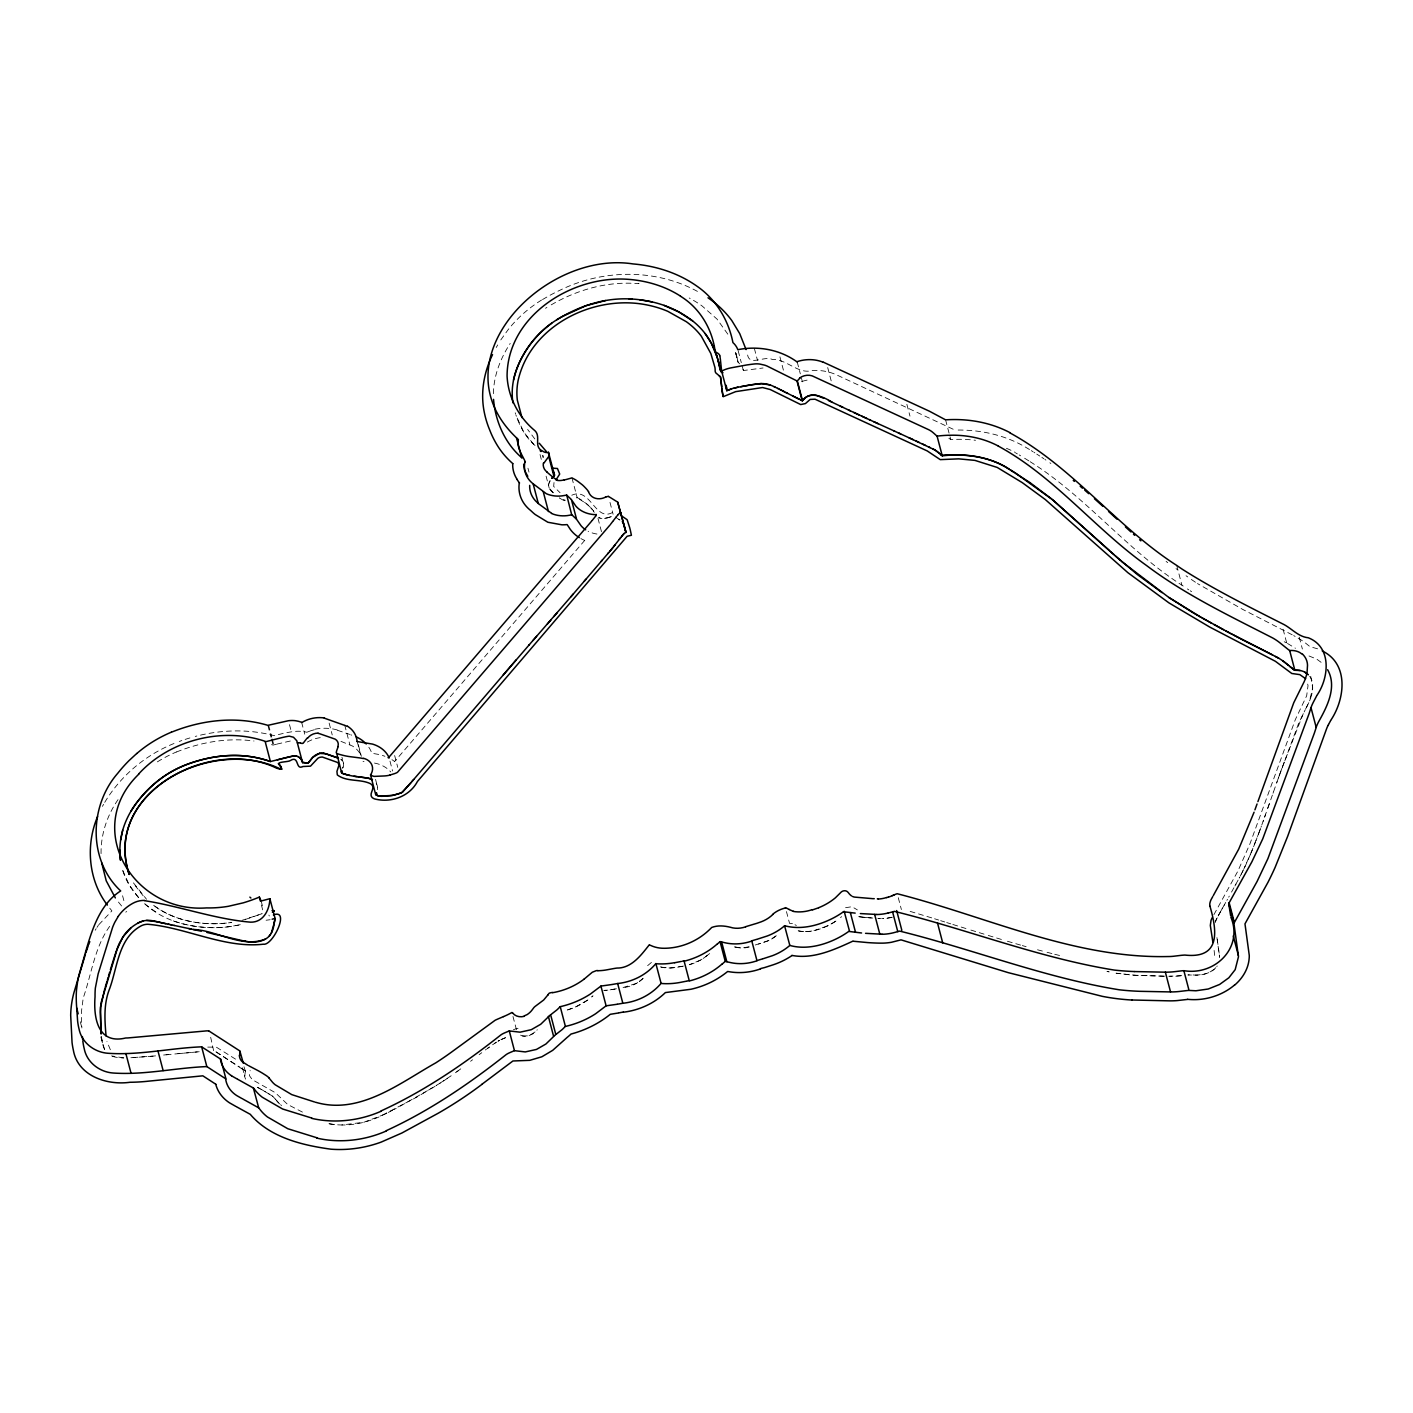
<?xml version="1.0" encoding="UTF-8"?>
<svg xmlns="http://www.w3.org/2000/svg" width="1413" height="1413" viewBox="0 0 1413 1413"><rect width="100%" height="100%" fill="white"/><g stroke="black" fill="none" stroke-linecap="round" stroke-linejoin="round"><path stroke-width="0.75" stroke-dasharray="5 3.75" d="M101.065 853.629C100.747 834.112 107.317 814.806 118.551 798.91M342.723 767.983L343.306 766.5A7.118 5.74 -14.7 0 0 343.642 764.963L343.606 763.709A10.262 8.284 -14.7 0 0 343.5 763.144L341.946 757.227M493.437 393.679C493.649 375.681 500.485 358.372 510.199 343.447M1215.18 922.336L1217.812 916.542L1216.84 918.309A38.01 30.715 -14.7 0 0 1216.275 919.368L1216.222 919.51A18.581 15.013 -14.7 0 0 1215.798 920.428A19.058 15.402 -14.7 0 0 1215.604 920.976A18.21 14.713 -14.7 0 0 1215.41 921.506A14.642 11.834 -14.7 0 0 1215.268 922.018M553.331 492.837L549.198 488.015A11.004 8.902 -14.7 0 1 548.915 483.405L550.293 480.367M243.99 1066.727L245.403 1071.195L244.679 1076.158A12.399 10.015 -14.7 0 0 245.367 1078.578A12.982 10.492 -14.7 0 0 245.632 1079.126M245.403 1071.195L244.679 1076.158L241.57 1064.325M548.915 483.405L550.099 480.703M1273.025 793.241L1273.484 791.881M1267.814 808.059L1277.122 781.583M1269.245 804.015L1263.098 821.377M1276.804 782.466L1278.73 777.097M1264.6 817.173L1265.677 814.135M1278.412 777.998L1280.072 773.37M1263.522 820.194L1259.672 830.773M1279.207 775.755L1283.128 765.157M1260.961 827.259L1261.403 826.075M1280.443 772.346L1281.962 768.23M1260.113 829.608L1255.998 840.576M1259.248 831.957L1250.964 853.205M342.67 768.177L343.094 767.047M1282.35 767.206L1285.106 760.035M1283.516 764.133L1284.311 762.084M1255.398 842.148L1252.907 848.471M1285.512 759.011L1303.581 712.859M1284.841 760.724L1298.83 722.802L1305.188 709.856M554.02 482.54L553.666 486.425L560.06 492.731M1252.254 850.061L1243.882 868.907M1250.293 854.777L1246.125 864.173A317.554 256.583 -14.7 0 1 1243.104 870.461L1242.151 872.369M1308.809 702.65L1305.824 708.655M1243.493 869.684L1239.219 878.038L1239.713 877.102M1307.855 704.663L1304.058 711.958M1241.674 873.322L1240.208 876.148M1238.141 880.052L1230.476 894.005M1234.909 886.039L1235.986 884.043M1213.908 914.67L1237.982 870.92L1250.028 843.632L1295.332 719.606L1306.672 695.797L1308.032 685.605L1306.866 680.783M1218.165 915.924L1221.539 909.831M1218.589 915.129L1219.384 913.716M102.443 806.364L103.555 804.368M1219.772 913.01L1220.355 911.95M1220.655 911.42L1222.528 908.082M1222.139 908.789L1224.523 904.55M1228.692 897.167L1229.292 896.125M1224.117 905.256L1225.707 902.448M1226.908 900.346L1227.508 899.286M496.228 347.492L497.694 344.949M95.236 930.249L96.172 928.677M104.721 802.372C121.094 775.031 146.952 753.712 176.713 742.443M97.02 927.334L98.345 925.374M500.785 339.932L507.762 330.183A121.96 98.539 -14.7 0 1 542.468 299.485M98.804 924.72L111.91 910.873L109.596 908.011M109.666 926.363C94.918 946.887 91.704 972.851 83.791 996.324A117.562 94.989 -14.7 0 0 82.943 1000.086L81.689 1009.624A140.399 113.429 -14.7 0 0 81.495 1012.962L81.442 1015.47A197.184 159.333 -14.7 0 0 81.671 1024.814L81.866 1027.975M647.631 965.662L652.735 961.317M584.77 540.331L394.651 761.501M643.251 978.255L639.065 981.682M593.001 995.847L591.694 996.977A39.741 32.11 -14.7 0 0 592.135 996.624A45.057 36.402 -14.7 0 0 592.789 996.041M840.541 917.585L841.6 916.648M776.32 935.706L769.29 940.281L758.516 944.078M470.582 1061.287L472.543 1059.768M479.131 1054.699L481.78 1052.703M460.762 1068.846L458.289 1070.683A299.432 241.941 -14.7 0 1 456.187 1072.237M485.383 1049.983L486.337 1049.276M487.291 1048.587L489.216 1047.192M486.973 1048.817L489.534 1046.962M455.463 1072.732L458.289 1070.683M492.607 1044.772L494.073 1043.748M268.894 915.076L269.318 915.977M451.189 1075.752L436.564 1085.431M494.568 1043.412L496.511 1042.105M587.419 1000.227L575.586 1006.957L566.878 1010.154M494.727 1043.289L496.051 1042.405M545.542 308.264L546.902 307.416M435.063 1086.35L397.424 1107.704M125.757 912.127L126.728 911.544M542.521 299.556L549.039 295.794A171.256 138.368 -14.7 0 1 559.583 290.407C602.892 268.947 656.674 268.346 699.117 292.332M551.211 304.855C577.369 289.665 607.873 280.94 638.234 283.677M498.241 1041.063L499.566 1040.357M700.424 960.116L689.297 964.743M396.241 1108.322L393.891 1109.558M513.378 1029.794L517.14 1028.311L520.867 1029.565M392.708 1110.176L387.992 1112.614M386.809 1113.214L385.184 1114.045M636.203 983.466L622.179 987.811A33.506 27.077 -14.7 0 0 629.686 986.256A28.755 23.226 -14.7 0 0 636.203 983.466A28.861 23.314 -14.7 0 0 638.711 981.929M384.742 1114.274L363.9 1122.24L341.84 1124.978A71.021 57.385 -14.7 0 1 334.492 1124.554L326.58 1123.353M798.168 930.796C811.892 933.728 825.951 927.74 837.167 920.216A54.365 43.927 -14.7 0 1 826.941 926.151M500.909 1039.703L507.196 1036.983M826.941 926.151L814.277 930.531A38.416 31.051 -14.7 0 1 808.784 931.432A30.521 24.657 -14.7 0 1 803.414 931.591M505.448 1037.707L503.169 1038.679A73.812 59.646 -14.7 0 0 501.474 1039.438M176.519 751.981C200.911 742.125 227.793 737.48 254.022 741.013M845.575 907.694L852.004 906.704L857.338 909.884M309.041 731.404L306.833 732.234A31.951 25.805 -14.7 0 0 296.182 731.298L291.237 731.863A115.795 93.558 -14.7 0 0 279.509 734.318L274.263 735.696C248.476 728.79 220.94 729.656 195.224 736.42M179.257 741.472L181.835 740.536M309.535 731.21L311.266 730.627A35.537 28.702 -14.7 0 1 314.128 729.832L315.17 729.603M600.172 518.129A8.796 7.1 -14.7 0 1 598.706 517.476L600.172 518.129A7.789 6.288 -14.7 0 0 601.179 518.394L607.749 517.759A39.67 32.057 -14.7 0 0 608.667 517.476L610.416 516.911M609.886 517.07L611.423 516.593M609.374 517.246L607.749 517.759A18.422 14.889 -14.7 0 1 604.976 518.412A10.686 8.637 -14.7 0 1 603.068 518.571A8.337 6.729 -14.7 0 1 601.179 518.394M185.138 739.405L191.832 737.339M245.456 919.421L262.147 913.663L242.065 920.322M571.788 495.239C590.705 486.514 595.156 522.474 612.712 512.371A7.595 6.147 -14.7 0 1 614.355 512.336L614.902 512.389M755.266 944.997L767.436 941.129A30.15 24.357 -14.7 0 0 772.84 938.32A27.218 21.99 -14.7 0 0 777.874 934.24M892.38 917.196L882.948 918.591M276.913 744.103L291.431 740.765M276.294 744.262L273.062 745.093L268.417 743.803M270.148 919.722L266.103 920.234M580.761 499.601A27.712 22.396 -14.7 0 0 577.158 497.641L576.221 497.888A9.732 7.86 -14.7 0 1 577.158 497.659L586.483 503.752M240.228 924.667C217.673 929.86 193.563 928.306 171.856 920.358A97.886 79.093 -14.7 0 1 158.45 913.893L146.493 905.327A110.09 88.948 -14.7 0 1 145.097 904.108M683.521 966.103L670.168 968.011L661.708 967.216A28.613 23.12 -14.7 0 1 660.948 967.022M238.567 925.073L228.535 926.787A90.838 73.405 -14.7 0 1 217.443 927.652A103.22 83.402 -14.7 0 1 211.685 927.652L210.855 927.635A125.156 101.135 -14.7 0 1 202.483 927.158A112.528 90.927 -14.7 0 1 186.569 924.756A101.259 81.813 -14.7 0 1 171.856 920.358M682.603 966.298L675.255 967.605A42.938 34.689 -14.7 0 1 671.44 967.958L667.643 967.993A29.108 23.509 -14.7 0 1 661.708 967.216L659.694 966.669M616.439 988.764L612.624 989.471A55.672 44.986 -14.7 0 1 608.314 990.124L604.817 990.336M615.026 989.029L608.314 990.107A30.344 24.516 -14.7 0 1 603.74 990.354M743.008 369.429L743.715 370.489L763.055 367.981M1181.727 975.659L1168.745 976.242M155.536 1055.882L131.109 1057.736M153.046 1056.182L130.879 1057.736M1180.773 975.782L1178.831 975.994A44.492 35.943 -14.7 0 1 1172.825 976.312L1169.77 976.259M790.15 923.501L792.446 923.625M168.571 1054.557L162.99 1055.087L200.275 1051.625M177.897 1053.692L199.215 1051.731M207.746 1047.104L216.313 1047.139L236.748 1059.891M1163.623 976.189L1136.299 975.394L1116.429 973.257M1164.648 976.189L1132.325 975.129L1115.546 973.098M123.567 1057.913L111.556 1055.9M883.266 918.609L882.471 918.574M881.341 918.538L878.921 918.415M877.844 918.362L879.186 918.432M872.775 918.061L868.006 917.673M867.494 917.638L865.374 917.443M864.844 917.39L863.785 917.284M863.272 917.231L858.91 916.666M735.025 947.028L742.267 947.999L750.798 946.427A20.082 16.232 -14.7 0 1 744.174 947.946A21.884 17.68 -14.7 0 1 738.487 947.699M364.006 761.483L363.035 761.36M859.899 916.86L868.536 917.726A260.963 210.855 -14.7 0 0 871.362 917.955M213.628 1050.689L210.608 1036.983M738.487 947.717L734.46 946.887M374.48 763.055L377.713 763.832A32.252 26.052 -14.7 0 1 390.765 771.94M1107.368 971.49L1109.293 971.897M1054.716 954.27L1060.474 955.718M522.421 1035.923L528.815 1035.853L535.739 1031.508A17.451 14.095 -14.7 0 1 534.697 1032.461A18.263 14.748 -14.7 0 1 532.842 1033.892L528.197 1036.012A9.414 7.613 -14.7 0 1 522.351 1035.906A9.873 7.966 -14.7 0 1 521.114 1035.411L520.302 1034.97A10.951 8.849 -14.7 0 0 521.114 1035.411M1047.068 952.291L1052.791 953.775M1037.513 949.783L1045.143 951.797M1022.341 945.597L1026.121 946.657M1309.021 655.968L1316.757 659.129L1322.586 663.421M337.53 730.309L349.718 734.389M910.149 911.385L932.562 918.132M1020.592 945.103L1004.873 940.493M562.639 499.796L565.235 500.237A7.277 5.882 -14.7 0 1 562.621 499.796A7.065 5.705 -14.7 0 1 561.915 499.46L560.149 498.365A46.823 37.833 -14.7 0 1 559.636 498.03M1001.393 939.451L987.493 935.212M946.745 922.583L950.79 923.855M984.031 934.134L970.166 929.842M952.821 924.473L968.435 929.295M934.576 918.768L938.638 920.04M940.652 920.675L944.714 921.947M112.51 1056.306L113.252 1056.571A22.025 17.804 -14.7 0 0 115.583 1057.189L121.642 1057.878A72.222 58.357 -14.7 0 0 123.814 1057.913M340.975 741.366L352.543 746.064A27.783 22.449 -14.7 0 1 361.057 755.867M1317.57 648.814L1309.957 646.642L1304.958 642.632A78.686 63.567 -14.7 0 0 1300.702 639.7L1297.099 637.528M350.724 734.778L351.713 735.149M302.435 1112.102L287.687 1104.489L275.323 1092.691L252.273 1079.673L249.394 1075.611L250.154 1070.489M801.595 381.369L802.407 381.793L800.853 375.858M257.767 1087.48L260.08 1088.681M1284.223 641.732L1286.307 642.827M257.343 1087.251L271.243 1095.216A23.05 18.634 -14.7 0 1 272.656 1096.205L275.5 1099.296M794.989 924.738L796.349 925.444M1287.49 643.463L1295.456 648.267M1292.189 634.79L1242.575 609.339L1197.482 583.569M261.105 1089.246L272.638 1096.205A18.846 15.225 -14.7 0 1 274.157 1097.707L279.368 1103.659M1015.753 452.99L1017.378 453.909M1293.672 635.603L1295.138 636.415M1019.162 454.933L1020.61 455.798M1029.512 449.528L1025.873 447.356A127.665 103.149 -14.7 0 0 955.365 430.082M216.207 1051.979L239.309 1066.85M215.959 1051.873L245.314 1071.036M1024.602 458.218L1029.017 460.991M616.686 518.006L619.759 519.913M1031.296 450.641L1033.08 451.754M618.806 519.295L619.954 520.037M340.816 759.205L342.441 760.724A8.937 7.224 -14.7 0 1 342.935 761.519A9.75 7.877 -14.7 0 1 343.165 762.049A11.746 9.485 -14.7 0 1 343.359 762.596A10.368 8.372 -14.7 0 1 343.624 763.797A9.449 7.648 -14.7 0 1 343.659 764.963M1033.98 452.319L1034.864 452.884M1030.112 461.698C1085.767 496.475 1126.585 549.851 1181.904 585.159A253.157 204.549 -14.7 0 0 1186.019 588.002M1190.205 590.775L1191.618 591.676M1036.771 454.103L1039.827 456.081M1041.858 457.406L1043.889 458.748M1187.397 588.938L1188.792 589.857M1044.896 459.419L1045.903 460.09M1195.433 582.244L1189.393 578.111M241.217 1068.122L245.014 1070.683M948.865 438.224L950.578 439.443M559.566 497.959L561.032 498.948A14.271 11.516 -14.7 0 0 561.915 499.478M1049.894 462.793L1050.883 463.482M1186.037 575.745L1187.715 576.928M1176.022 568.627L1177.683 569.81M154.953 906.334C176.837 922.159 205.468 926.186 231.767 922.442C204.09 926.31 173.658 921.665 151.527 903.614M1166.096 561.42L1167.739 562.621M586.66 503.876L590.528 507.514M553.066 492.625L552.271 491.954A16.938 13.688 -14.7 0 1 550.434 490.099A12.558 10.138 -14.7 0 1 549.198 488.015M144.638 903.684L146.493 905.327A102.125 82.519 -14.7 0 0 158.45 913.893M533.743 444.353L523.94 432.36L516.487 416.588M133.44 882.878L146.546 899.286M534.821 438.948L527.65 429.481M138.386 897.343L129.201 884.909L122.56 869.949A97.179 78.527 -14.7 0 1 122.225 868.748M143.225 895.877L135.136 885.58M121.589 905.98L117.385 900.735M276.489 1100.55L277.69 1101.963A29.055 23.473 -14.7 0 0 278.785 1103.111A35.537 28.702 -14.7 0 0 279.668 1103.924M593.601 511.276L593.001 510.34A20.082 16.232 -14.7 0 1 593.672 511.4L594.255 512.389M110.373 1049.753L106.946 1041.558M727.819 334.175L717.009 319.091L701.943 305.844A131.391 106.152 -14.7 0 0 689.226 298.002M104.527 1049.311L100.8 1036.912M104.597 1049.453L103.626 1047.174A54.047 43.679 -14.7 0 1 102.372 1042.829L101.33 1036.259M735.731 352.985L737.003 357.542M743.326 370.4L741.825 364.625M1310.769 676.421L1312.73 688.078L1309.339 701.431A66.641 53.853 -14.7 0 0 1310.505 698.481M1299.271 637.175L1302.38 649.009M1283.092 629.227L1286.713 643.039M1176.729 565.43L1181.904 585.159M945.58 419.838L950.755 439.584A113.852 92.004 -14.7 0 1 975.518 440.291M906.863 404.295L909.972 416.129M827.7 367.557L831.321 381.369M797.232 362.046L800.341 373.88M779.923 356.835L783.544 370.648M754.365 348.463L757.474 360.297M898.279 897.697L901.388 909.53M738.187 350.813L741.295 362.646M735.873 353.215L736.915 357.153M735.519 352.455L738.098 362.311A25.381 20.506 -14.7 0 1 739.617 363.83M786.458 911.579L789.567 923.431M609.992 502.41L613.101 514.261M597.999 518.359L601.62 532.189M571.965 477.912L577.158 497.659M546.089 476.163L549.198 488.015M540.031 454.544L541.585 460.461M527.95 468.18L528.992 472.119M512.972 1016.459L516.61 1030.289M394.651 755.531L397.76 767.383M389.988 761.148L392.584 771.021M375.575 779.393L377.571 787.606A15.402 12.434 -14.7 0 1 377.518 789.655M358.337 744.81L361.357 756.326M357.189 741.542L360.81 755.354M344.701 725.028L349.876 744.757M329.123 723.067L332.232 734.919M301.64 722.343L304.749 734.195M289.488 724.657L291.573 732.552M268.629 725.169L271.72 737.003M272.25 738.981L273.804 744.898M267.887 725.346L270.996 737.197M271.508 739.158L273.062 745.093M261.158 900.982L263.224 908.877M261.405 905.027L262.959 910.943M122.578 895.754L124.662 903.649M80.276 1021.723L81.83 1027.657M737.109 357.913L738.098 362.311M747.618 355.034C749.632 366.409 764.645 355.458 772.205 359.432C786.776 358.937 797.744 374.251 811.857 370.665A42.902 34.671 -14.7 0 1 826.128 371.46A51.539 41.648 -14.7 0 1 837.891 375.487L953.439 429.358A38.469 31.086 -14.7 0 1 955.329 430.47M542.769 455.251L543.122 457.264M102.354 1042.829L101.418 1037.001M1216.929 937.578L1219.613 957.36M1217.247 939.521L1219.419 955.135M1214.12 950.437L1214.986 958.809M1219.49 955.877L1219.596 957.113M802.266 381.386A32.799 26.511 -14.7 0 1 810.532 379.585M1006.427 448.292A113.852 92.004 -14.7 0 1 1015.258 452.443M157.355 761.872A112.069 90.556 -14.7 0 1 176.484 751.946M307.345 742.072A28.083 22.696 -14.7 0 1 321.334 737.515M596.957 534.043A28.649 23.138 -14.7 0 1 588.126 531.253M638.27 283.536A131.391 106.152 -14.7 0 1 639.065 283.607M542.875 455.622A16.108 13.017 -14.7 0 1 543.14 457.512M534.997 445.466A75.066 60.653 -14.7 0 1 530.034 440.538A83.756 67.683 -14.7 0 1 525.318 434.462A96.826 78.245 -14.7 0 1 521.45 428.015A130.897 105.763 -14.7 0 1 518.341 421.321A145.345 117.438 -14.7 0 1 515.957 415.086M515.674 414.168A108.165 87.394 -14.7 0 1 515.215 412.79M590.828 507.85A50.744 40.995 -14.7 0 1 592.612 509.828L589.61 506.561A47.124 38.08 -14.7 0 0 587.667 504.706L583.551 501.527A66.199 53.482 -14.7 0 0 580.778 499.584M376.211 783.314A13.9 11.216 -14.7 0 1 376.635 784.091A14.43 11.657 -14.7 0 1 377.13 785.328A15.066 12.169 -14.7 0 1 377.571 787.606M341.134 759.417A7.242 5.864 -14.7 0 1 341.822 760A7.648 6.182 -14.7 0 1 342.441 760.724M138.545 897.52A120.352 97.25 -14.7 0 1 137.079 895.842A117.703 95.095 -14.7 0 1 130.95 887.717A105.11 84.921 -14.7 0 1 126.075 879.098A99.122 80.082 -14.7 0 1 122.56 869.949M497.924 1041.24A33.417 27.006 -14.7 0 1 499.407 1040.445M447.585 1078.243A299.432 241.941 -14.7 0 1 440.997 1082.588L416.853 1097.124L378.401 1117.241A89.249 72.116 -14.7 0 1 371.266 1120.014A76.443 61.766 -14.7 0 1 363.9 1122.258A69.679 56.308 -14.7 0 1 349.276 1124.748A68.089 55.019 -14.7 0 1 341.84 1124.978M334.492 1124.554A74.871 60.494 -14.7 0 1 330.748 1124.077A77.22 62.402 -14.7 0 1 327.039 1123.441M281.629 1105.531A74.483 60.176 -14.7 0 1 280.569 1104.701M701.978 959.18A43.414 35.078 -14.7 0 1 695.178 962.695A41.454 33.488 -14.7 0 1 688.537 964.955M642.774 978.714A32.481 26.246 -14.7 0 1 639.63 981.293M587.879 999.892A65.581 52.988 -14.7 0 1 583.622 1002.735A57.368 46.364 -14.7 0 1 571.347 1008.688A58.463 47.23 -14.7 0 1 564.617 1010.772M537.258 1029.741A31.369 25.346 -14.7 0 1 536.887 1030.218M891.78 917.355A53.5 43.22 -14.7 0 1 890.013 917.796A26.335 21.283 -14.7 0 1 886.075 918.521A17.186 13.883 -14.7 0 1 883.92 918.609M859.493 916.807A6.288 5.087 -14.7 0 1 858.98 916.684M803.432 931.573A22.59 18.263 -14.7 0 1 798.663 930.937M1309.674 676.368A21.937 17.715 -14.7 0 1 1311.812 680.377A27.606 22.308 -14.7 0 1 1312.677 684.863L1311.97 693.465A54.86 44.315 -14.7 0 1 1310.84 697.474M1217.229 965.997A16.267 13.141 -14.7 0 1 1216.787 966.563M1108.64 971.773A227.493 183.814 -14.7 0 1 1106.944 971.402M315.117 729.179A41.684 33.682 -14.7 0 1 337.654 730.062M368.828 747.247A37.992 30.697 -14.7 0 1 371.796 753.235L378.242 754.365A44.015 35.555 -14.7 0 1 384.919 756.291M391.966 759.699A44.015 35.555 -14.7 0 1 394.633 761.519M584.699 540.42A41.825 33.788 -14.7 0 1 580.884 538.565M1215.834 967.675C1208.592 975.553 1197.659 975.217 1187.891 974.952A49.437 39.953 -14.7 0 1 1189.534 974.846L1193.685 974.97A21.425 17.309 -14.7 0 0 1199.743 975.023A23.703 19.146 -14.7 0 0 1205.713 973.734A23.138 18.687 -14.7 0 0 1211.206 971.279A19.641 15.861 -14.7 0 0 1215.834 967.675M709.644 953.581L702.897 958.615A56.043 45.287 -14.7 0 0 709.626 953.581"/><path stroke-width="1.5" d="M523.658 464.223L524.594 470.37L527.791 476.322M274.299 922.866L274.458 921.824M193.334 929.489C216.984 930.249 241.888 948.618 265.485 939.044A13.794 11.145 -14.7 0 0 269.106 936.218L270.448 934.505A18.669 15.084 -14.7 0 0 271.349 933.039L274.334 922.601M274.405 922.071L275.058 918.45L269.883 898.703L261.158 900.982L259.338 897.114A133.723 108.059 -14.7 0 1 243.283 902.836L228.376 906.298A95.837 77.432 -14.7 0 1 206.492 907.905C133.529 913.346 82.29 828.707 138.757 774.2M274.493 921.576L275.058 918.45L272.144 919.209M274.263 923.131L273.698 926.204A40.412 32.658 -14.7 0 1 272.338 930.937M119.858 850.025A103.52 83.632 -14.7 0 0 120.458 860.252L119.858 850.025A111.185 89.831 -14.7 0 1 120.653 839.976L122.719 830.19A98.151 79.305 -14.7 0 1 126.146 820.635A99.564 80.435 -14.7 0 1 130.914 811.309C140.894 794.954 155.059 781.089 171.697 771.551A90.273 72.946 -14.7 0 1 182.648 766.146C210.184 754.736 241.976 751.345 270.413 761.554L280.904 758.94M269.883 898.703C269.565 909.672 263.613 922.371 250.702 922.177C215.076 919.209 179.539 906.122 144.621 900.682M512.919 402.864A96.102 77.644 -14.7 0 1 513.537 380.062C518.624 357.259 532.913 336.859 551.688 323.188A86.352 69.767 -14.7 0 1 556.828 319.727L561.95 316.706M525.371 461.998C522.757 455.816 516.275 447.232 518.412 439.637A25.893 20.912 -14.7 0 0 518.076 439.302C434.074 362.258 543.299 249.889 633.059 263.931A131.391 106.152 -14.7 0 1 696.786 286.08C715.843 299.079 728.543 320.062 732.923 342.582A25.381 20.506 -14.7 0 1 737.833 349.7C757.28 345.743 779.764 349.205 797.232 362.046M341.752 770.862L341.575 771.604A16.479 13.318 -14.7 0 1 341.787 770.774M79.835 971.985L78.598 976.595A117.562 94.989 -14.7 0 0 77.768 980.339L76.514 989.877A140.399 113.429 -14.7 0 0 76.32 993.215L76.249 995.723A197.184 159.333 -14.7 0 0 76.496 1005.067L77.627 1021.175A93.77 75.754 -14.7 0 0 79.057 1029.053C81.707 1042.617 94.353 1052.296 107.918 1053.268C139.286 1055.476 170.39 1048.04 201.653 1046.839L220.781 1059.202L225.956 1078.949L206.828 1066.585C175.583 1067.786 144.462 1075.205 113.093 1073.015C99.564 1072.043 86.847 1062.382 84.25 1048.782A93.77 75.754 -14.7 0 1 82.819 1040.904M108.147 977.39L107.406 980.004M108.536 976.083L109.649 972.268M107.017 981.311L105.216 987.351M80.188 970.802C88.807 942.277 95.077 907.164 120.688 890.932C87.959 860.429 89.019 806.064 117.774 773.247A145.822 117.827 -14.7 0 1 128.972 760.671L136.743 753.482M110.373 969.742L115.283 954.075M104.774 988.782L100.588 1007.151L100.853 1029.582M85.416 954.252L73.847 992.968A131.815 106.505 -14.7 0 0 70.685 1015.223L72.045 1042.458A112.81 91.156 -14.7 0 0 73.352 1050.124C77.697 1075.858 106.858 1085.537 129.978 1082.27A151.438 122.366 -14.7 0 0 148.895 1081.122L202.836 1075.823L215.836 1084.266M85.893 952.768L86.97 949.465M87.182 948.865L88.224 945.845M115.495 953.439L116.361 950.949M240.228 1051.449L239.451 1055.811M116.573 950.331L122.772 937.102L130.861 927.935A37.374 30.203 -14.7 0 1 135.242 924.72A39.864 32.199 -14.7 0 1 137.697 923.272L137.891 923.166A25.452 20.577 -14.7 0 1 139.339 922.406L142.978 921.064A16.408 13.265 -14.7 0 1 146.528 920.446L157.002 921.718M1257.906 801.63L1293.743 702.773L1304.164 681.702A59.364 47.971 -14.7 0 0 1307.06 672.641L1307.52 665.117A23.774 19.217 -14.7 0 0 1302.609 654.201M543.881 463.146L548.739 456.487L553.914 476.234L551.988 478.177L553.914 476.234M1257.058 803.979L1254.921 809.861M88.666 944.626L89.796 941.623M1254.073 812.21L1238.706 849.16L1213.272 895.648M338.131 746.753L336.895 750.091A33.523 27.077 -14.7 0 0 336.647 750.904A15.808 12.77 -14.7 0 0 336.382 751.928A4.981 4.027 -14.7 0 0 336.276 752.917M97.585 816.573C85.504 845.151 88.295 880.158 107.37 905.079M492.536 354.61C483.882 372.396 480.261 392.955 484.323 412.472A136.937 110.638 -14.7 0 0 486.673 421.657A162.248 131.091 -14.7 0 0 488.721 427.556L490.929 433.032A139.64 112.828 -14.7 0 0 498.436 447.162A110.249 89.09 -14.7 0 0 512.866 463.658M1330.534 720.736L1328.927 723.809M1330.693 720.418C1344.982 699.364 1349.309 663.916 1322.232 650.934M1328.114 725.346L1328.591 724.427M398.236 793.841L392.213 795.431A39.105 31.598 -14.7 0 1 389.652 795.749C385.661 795.678 376.105 798.204 376.512 793.152M1317.004 695.249C1329.05 677.745 1332.017 647.048 1308.297 637.775C1297.717 636.68 1291.358 627.831 1282.05 623.575C1248.262 606.442 1214.244 589.557 1182.222 569.192A253.157 204.549 -14.7 0 1 1176.729 565.43C1116.659 526.837 1072.979 467.279 1009.924 432.89M1316.633 695.938L1313.348 702.208A52.776 42.637 -14.7 0 0 1310.964 707.683A331.507 267.852 -14.7 0 1 1309.092 713.636L1262.745 838.863L1251.847 861.877L1228.727 903.561L1230.635 915.695M554.532 475.28L553.967 473.867A15.932 12.876 -14.7 0 1 553.702 472.754L553.967 473.867A9.926 8.019 -14.7 0 0 554.55 475.227L548.385 452.125L548.527 453.008M1230.864 917.161C1243.546 947.522 1215.127 975.906 1183.864 970.678L1189.04 990.425L1195.946 990.778L1208.221 989.012L1219.613 984.455L1228.851 977.778L1235.174 969.671L1238.477 956.778L1233.92 923.307L1257.022 881.606L1267.92 858.609L1314.267 733.382A331.507 267.852 -14.7 0 0 1316.192 727.43L1311.017 707.701M1212.69 896.707L1211.665 898.562A35.29 28.507 -14.7 0 0 1211.029 899.763A18.086 14.607 -14.7 0 0 1210.588 900.752L1209.987 902.713A10.809 8.743 -14.7 0 0 1209.811 905.221L1209.97 906.192M547.749 995.123L543.687 999.998L535.492 1006.144A10.456 8.443 -14.7 0 0 534.008 1007.451A19.34 15.631 -14.7 0 0 533.231 1008.458L532.436 1009.518A19.358 15.649 -14.7 0 1 527.208 1014.552L524.258 1015.894M549.056 456.028L549.374 455.498A11.975 9.679 -14.7 0 1 548.544 452.99M118.233 916.401L114.789 922.318A79.305 64.08 -14.7 0 0 112.581 927.387L98.133 973.946L95.342 988.129A119.893 96.879 -14.7 0 0 95.077 992.509L95.06 993.233A145.292 117.385 -14.7 0 0 95.042 996.819C93.382 1017.855 97.85 1044.719 125.704 1037.99A75.366 60.883 -14.7 0 1 127.753 1037.954L204.779 1031.048A16.461 13.3 -14.7 0 1 208.753 1030.907M550.346 1014.94L540.72 1024.266L531.288 1029.688L520.09 1032.179L509.281 1030.925L505.042 1032.709A30.327 24.498 -14.7 0 0 502.781 1033.768A16.285 13.159 -14.7 0 0 500.767 1035.005C463.623 1064.342 424.289 1091.119 381.121 1110.901M555.521 1034.687L545.913 1044.013L536.463 1049.435L525.265 1051.926L514.456 1050.671L510.217 1052.455A30.327 24.498 -14.7 0 0 507.956 1053.515A16.285 13.159 -14.7 0 0 505.96 1054.752C468.798 1084.089 429.464 1110.848 386.314 1130.647M595.774 515.975L596.215 514.438M595.58 516.222L592.294 520.337M612.942 521.185L615.909 517.352M612.659 521.556L610.681 524.135M619.636 538.971L611.758 548.986M619.265 539.448L620.537 537.805M610.116 524.877L397.654 772.116A4.133 3.338 -14.7 0 1 396.753 772.734L396.558 772.805A11.975 9.679 -14.7 0 1 395.163 773.406A28.966 23.403 -14.7 0 1 393.626 773.918L389.935 775.048M615.291 544.623L613.56 546.813M620.113 538.353L620.819 537.452M621.508 536.569L622.215 535.686A30.98 25.028 -14.7 0 1 622.638 535.156L624.157 533.496A5.988 4.84 -14.7 0 1 625.977 532.454L625.376 529.963M616.05 517.176L617.022 515.939A30.98 25.028 -14.7 0 1 617.463 515.409L618.082 514.668M621.367 536.746L623.239 534.432M799.74 378.331L797.303 380.874L802.478 400.621C809.72 390.271 824.044 397.088 832.098 402.228M388.964 757.209L591.8 520.938M410.9 782.837L401.84 792.516A11.834 9.573 -14.7 0 1 401.168 792.817L398.519 793.753M612.977 547.538L607.82 553.631M411.819 781.707L516.151 659.942M413.709 779.464L402.723 791.951M609.904 551.176L611.458 549.339M601.108 561.509L608.65 552.66M802.478 400.621L805.887 397.353A11.286 9.114 -14.7 0 1 808.536 395.923A10.439 8.425 -14.7 0 1 811.415 395.163A11.145 9.008 -14.7 0 1 814.206 395.057A14.236 11.498 -14.7 0 1 816.767 395.446L823.973 398.378M584.311 581.149L602.362 560.025M686.506 981.17L679.883 982.477A59.788 48.307 -14.7 0 1 661.037 983.466C651.446 994.664 637.475 1001.764 622.833 1003.265L617.658 983.519L612.235 984.472M503.063 675.184L529.398 644.611M570.834 596.851L585.989 579.189M573.378 593.902L528.798 645.299M553.896 616.527L557.287 612.588M532.984 640.478L536.587 636.362M547.379 624.016L550.964 619.901M307.239 737.975L304.872 740.995A33.647 27.183 -14.7 0 1 303.777 742.426A6.871 5.546 -14.7 0 1 303.018 743.22L302.771 743.362M551.229 1014.322L556.722 1010.048A46.876 37.886 -14.7 0 0 557.64 1009.218L560.219 1006.621L565.394 1026.368L562.816 1028.947A46.876 37.886 -14.7 0 1 561.897 1029.794L556.404 1034.069M555.98 479.943L559.707 474.061L557.446 468.498L551.812 468.145M722.396 963.878L725.24 961.37L726.847 961.758L721.654 942.012L720.047 941.623L717.398 943.972M611.917 984.525L600.931 986.08L590.422 994.01A76.85 62.084 -14.7 0 1 560.237 1006.674M565.412 1026.421A76.85 62.084 -14.7 0 0 595.615 1013.757L606.106 1005.826L617.11 1004.272M273.31 911.526L274.228 910.731L272.055 910.608M272.391 912.321L274.228 910.731L272.78 910.661M482.045 1084.195L512.919 1060.986L529.769 1060.333L541.85 1056.783L552.677 1050.354L567.178 1037.389A55.319 44.704 -14.7 0 0 571.011 1034.051A89.037 71.939 -14.7 0 0 610.292 1014.304L618.382 1012.997M584.081 979.156L592.33 972.215L596.357 970.625A9.185 7.418 -14.7 0 1 597.911 970.59M843.49 911.738L855.183 913.116M861.577 932.986L848.771 931.414A72.664 58.71 -14.7 0 1 837.927 938.038C823.39 945.491 805.587 949.872 789.832 945.438A49.349 39.864 -14.7 0 1 772.399 955.7L763.091 958.738M844.162 911.244L849.443 930.92M550.628 1014.746L555.804 1034.493M722.096 391.242L723.191 396.7L735.625 391.648L762.543 387.533L770.244 389.529L800.712 404.56L805.41 403.588L810.179 399.42L815.036 399.208L927.211 450.924L940.246 459.631L958.721 458.854L974.917 460.391L997.207 467.438L1022.305 482.663L1045.267 499.513L1127.91 572.707L1168.904 602.856L1209.616 627.001L1275.427 661.319L1291.8 673.489L1299.801 674.619L1305.647 678.717M319.462 753.412A12.169 9.838 -14.7 0 0 317.766 753.994A12.646 10.209 -14.7 0 0 315.293 755.249A13.229 10.703 -14.7 0 0 312.697 757.439L308.952 762.155A6.871 5.546 -14.7 0 1 308.193 762.949L310.913 759.558A26.953 21.778 -14.7 0 1 312.662 757.421L319.462 753.412L325.926 753.8M562.356 316.477L585.883 305.738L605.594 300.527A93.134 75.26 -14.7 0 1 621.049 298.885A93.505 75.56 -14.7 0 1 628.962 298.885L632.159 299.044M137.679 923.272L139.357 922.406A17.415 14.059 -14.7 0 1 142.978 921.064M737.233 387.392L734.159 388.045A24.922 20.135 -14.7 0 0 731.828 388.716L726.794 390.747L721.619 371.001L725.381 369.429A29.938 24.18 -14.7 0 1 731.175 367.822L746.47 365.013A125.298 101.241 -14.7 0 1 754.613 363.953L755.125 363.9A18.192 14.695 -14.7 0 1 759.947 364.095L764.663 365.155A25.204 20.365 -14.7 0 1 767.171 366.108L796.985 380.927L802.16 400.674L800.782 400.003M649.062 945.12C641.855 954.075 631.858 968.347 616.986 968.064A50.797 41.048 -14.7 0 0 613.383 968.629L607.431 969.724A41.684 33.682 -14.7 0 1 597.893 970.713M892.998 895.383L894.076 894.924M892.292 895.683L894.676 894.659A20.665 16.709 -14.7 0 1 896.478 893.952A6.005 4.857 -14.7 0 1 897.237 893.74C986.468 916.525 1073.862 958.615 1167.65 956.548A44.492 35.943 -14.7 0 0 1173.655 956.248L1180.067 955.471A51.257 41.419 -14.7 0 1 1184.871 955.064C1220.284 958.95 1217.405 931.821 1209.987 906.298M728.048 390.2L731.828 388.716M503.523 1016.601L497.994 1018.95A69.732 56.343 -14.7 0 0 495.221 1020.204L453.114 1050.936A299.432 241.941 -14.7 0 1 435.805 1062.841C400.091 1082.87 359.732 1115.263 315.682 1102.281M171.344 732.252C201.67 719.906 236.183 715.826 267.887 725.346L288.464 720.718A23.968 19.358 -14.7 0 1 295.246 720.683L297.384 721.072A26.37 21.319 -14.7 0 1 301.64 722.343M818.692 907.747L812.351 909.954M1134.215 971.543A240.033 193.934 -14.7 0 1 1114.186 970.06C1039.297 957.979 966.987 929.277 894.376 911.35A37.197 30.062 -14.7 0 1 892.592 911.88L888.088 913.063M1188.616 990.425A23.491 18.97 -14.7 0 0 1187.45 990.513L1179.078 991.502A62.561 50.55 -14.7 0 1 1170.529 991.926L1139.39 991.308A240.033 193.934 -14.7 0 1 1119.361 989.807C1044.49 977.743 972.179 948.953 899.569 931.079A37.197 30.062 -14.7 0 1 897.767 931.626L893.281 932.81A40.147 32.428 -14.7 0 1 882.012 934.276M745.622 926.698L754.63 923.978A98.415 79.517 -14.7 0 0 757.05 923.254L761.395 921.735A28.931 23.367 -14.7 0 0 772.77 914.547M605.7 497.023C599.465 500.432 590.97 499.019 588.497 491.653M302.559 766.605C295.441 770.279 299.273 754.966 290.354 760.547C288.552 762.172 275.5 761.607 279.615 764.574C283.042 768.725 281.099 769.979 276.524 768.16C210.484 735.661 101.948 794.106 129.219 874.488C102.16 791.333 212.974 735.961 280.269 768.919M307.769 763.197L303.265 762.561A5.458 4.416 -14.7 0 0 302.559 762.649L296.801 740.765L293.498 737.25L289.312 736.155A26.123 21.107 -14.7 0 0 286.892 736.544L286.574 736.597A108.095 87.341 -14.7 0 0 281.063 737.833L265.238 741.825L270.413 761.554A104.968 84.815 -14.7 0 0 256.848 757.757A98.221 79.358 -14.7 0 0 243.001 755.761A97.585 78.845 -14.7 0 0 228.305 755.584A103.891 83.932 -14.7 0 0 212.197 757.456A120.264 97.179 -14.7 0 0 195.948 761.395A114.453 92.481 -14.7 0 0 188.494 763.832A94.088 76.019 -14.7 0 0 182.648 766.146A90.291 72.964 -14.7 0 0 171.697 771.551A93.576 75.613 -14.7 0 0 161.718 777.962A102.001 82.413 -14.7 0 0 152.657 785.292A117.314 94.795 -14.7 0 0 144.444 793.417A131.957 106.629 -14.7 0 0 140.611 797.762L137.026 802.231A105.163 84.974 -14.7 0 0 130.897 811.309M757.916 938.991L767.241 935.989A49.349 39.864 -14.7 0 0 784.657 925.745C800.853 930.107 818.127 925.709 832.752 918.291A72.664 58.71 -14.7 0 0 843.49 911.756M762.402 958.932L756.944 960.575L751.751 940.828L756.997 939.256M302.859 766.517L310.507 766.146L317.872 758.286A8.672 6.994 -14.7 0 1 319.797 757.333L322.217 756.997L338.025 762.614L338.943 765.245L336.93 771.41L337.318 774.925C346.821 782.166 360.315 778.687 370.612 783.773C376.759 787.695 368.016 793.647 372.273 797.639A16.691 13.494 -14.7 0 0 374.374 798.857C390.536 803.185 409.293 796.844 417.436 781.495L627.125 536.269L631.417 535.262L630.375 530.387A94.724 76.532 -14.7 0 0 629.597 527.367L627.337 520.32A4.716 3.815 -14.7 0 0 626.983 519.578L621.42 515.816M888.371 897.114L886.605 897.608M282.07 758.622L286.238 757.562A108.095 87.341 -14.7 0 1 291.767 756.326L296.253 755.99A7.153 5.776 -14.7 0 1 297.825 756.52L298.426 756.856A10.88 8.796 -14.7 0 1 299.362 757.474L300.157 758.163A14.96 12.081 -14.7 0 1 300.863 758.905L302.364 761.466A6.729 5.44 -14.7 0 1 302.559 762.649A5.458 4.416 -14.7 0 1 304.201 762.561A5.051 4.08 -14.7 0 1 305.455 762.826M277.39 759.841L292.067 756.273A26.123 21.107 -14.7 0 1 294.293 755.902A6.535 5.281 -14.7 0 1 295.052 755.849A5.104 4.133 -14.7 0 1 296.253 756.008M273.38 914.918C290.513 908.4 272.762 946.18 263.295 944.202C224.455 948.6 186.569 927.635 147.87 924.261A11.922 9.626 -14.7 0 0 141.017 925.921C118.003 938.497 117.544 968.082 109.119 990.036C103.573 1004.749 104.721 1020.628 106.063 1035.959M734.159 388.045L738.116 387.215M564.282 479.925L564.882 479.802A24.622 19.906 -14.7 0 1 566.065 479.537L570.622 478.283A12.876 10.403 -14.7 0 1 571.965 477.912L575.162 479.59A62.525 50.515 -14.7 0 1 578.376 481.78L582.156 484.694A43.132 34.848 -14.7 0 1 584.417 486.814L585.653 488.103A50.744 40.995 -14.7 0 1 587.419 490.081L587.808 490.594A20.082 16.232 -14.7 0 1 588.497 491.653M682.408 961.193L684.033 960.84L689.226 980.587L687.319 980.993M681.331 961.441L674.707 962.73M571.152 499.301L566.719 495.115L561.862 495.91A27.483 22.202 -14.7 0 1 546.372 493.738L533.143 483.811A31.793 25.681 -14.7 0 1 524.947 461.963M551.547 513.484A27.483 22.202 -14.7 0 0 567.055 515.639L571.894 514.862L576.345 519.048M571.717 514.897L566.719 495.115M619.177 1012.838L620.395 1012.591A32.287 26.088 -14.7 0 1 623.204 1012.114M737.674 387.303L751.645 384.76A125.298 101.241 -14.7 0 1 759.805 383.682L760.3 383.647A15.896 12.841 -14.7 0 1 761.148 383.594L769.997 384.937A25.169 20.33 -14.7 0 1 772.205 385.784L773.988 386.614M740.765 386.685L741.207 386.597A202.783 163.855 -14.7 0 1 750.48 384.937L759.964 383.682M617.428 1004.219L622.709 1003.283M552.554 992.438L552.024 992.527A10.633 8.602 -14.7 0 0 549.357 993.127A4.663 3.762 -14.7 0 0 547.908 995.141M617.658 983.519C632.3 981.982 646.43 974.952 655.879 963.56L661.072 983.307M1187.538 999.415L1177.241 1000.581A68.513 55.354 -14.7 0 1 1169.205 1000.846L1132.025 999.998M941.482 455.216C964.337 453.873 989.612 456.028 1009.553 469.363M760.247 383.665L761.148 383.594A16.355 13.212 -14.7 0 1 762.49 383.594A21.319 17.221 -14.7 0 1 765.139 383.806M649.326 945.05L649.75 945.085A4.716 3.815 -14.7 0 1 650.687 945.438A29.108 23.526 -14.7 0 0 664.357 948.282C682.32 948.123 699.4 940.351 711.693 927.476C718.475 924.861 725.911 925.939 732.711 927.882A21.16 17.097 -14.7 0 0 745.675 926.822M1292.418 668.508L1294.856 670.274L1300.137 670.521A16.32 13.176 -14.7 0 1 1302.592 671.175A16.815 13.582 -14.7 0 1 1304.958 672.235L1307.573 674.089M955.877 454.951L963.966 455.127A93.523 75.578 -14.7 0 1 984.49 458.36A92.393 74.659 -14.7 0 1 1003.46 465.848A107.706 87.023 -14.7 0 1 1005.402 466.908L1029.6 482.328L1051.113 498.542M860.358 913.575L876.837 914.476M882.012 934.223L865.551 933.322M1183.44 970.696A23.491 18.97 -14.7 0 0 1182.275 970.766L1173.903 971.755A62.561 50.55 -14.7 0 1 1165.354 972.179L1134.215 971.561M878.25 898.862L877.296 898.827M874.647 914.441L879.822 934.17M628.962 298.885L633.218 299.114A113.817 91.969 -14.7 0 1 639.683 299.75L652.17 301.94A108.236 87.447 -14.7 0 1 664.057 305.385L678.858 311.955L692.635 320.928A91.951 74.288 -14.7 0 1 697.28 324.919A95.607 77.256 -14.7 0 1 705.122 333.556L711.198 342.988L716.956 356.624M874.276 898.703L872.386 898.615M871.856 898.58L854.847 897.131A7.224 5.829 -14.7 0 1 852.622 896.496M853.222 941.235L867.529 942.577A193.811 156.596 -14.7 0 0 878.762 943.125L880.794 943.142A46.258 37.374 -14.7 0 0 891.479 942.277L901.017 939.857L1008.281 972.656L1102.317 996.342A198.579 160.446 -14.7 0 0 1132.007 1000.033M852.816 941.182C834.836 949.412 813.252 959.551 791.881 955.4M358.266 776.797L364.183 777.556A61.218 49.455 -14.7 0 1 368.475 778.28L371.548 779.269A13.724 11.092 -14.7 0 1 372.237 779.623M359.803 776.991L368.475 778.28A18.334 14.819 -14.7 0 1 370.065 778.687A12.646 10.209 -14.7 0 1 371.548 779.269L372.467 779.746M357.189 741.542L372.52 744.086A32.252 26.052 -14.7 0 1 388.893 757.227M358.566 776.832L355.952 776.514M357.118 776.655L353.939 776.232A58.004 46.859 -14.7 0 1 349.665 775.419L345.549 774.377M355.67 776.461L353.939 776.232M280.851 769.008L281.999 769.202L281.47 768.107M250.931 897.979L250.684 897.873A4.893 3.956 -14.7 0 1 250.172 897.396L249.889 897.114M766.323 384L766.394 384.018A24.109 19.482 -14.7 0 1 767.012 384.142A28.984 23.42 -14.7 0 1 767.63 384.283A27.624 22.325 -14.7 0 1 768.831 384.583A27.748 22.431 -14.7 0 1 769.997 384.937M324.319 718.157L347.368 726.317M169.383 924.42L158.98 922.212M165.957 923.713L156.702 921.629A57.491 46.452 -14.7 0 0 155.483 921.329A50.144 40.518 -14.7 0 0 154.264 921.064A36.314 29.337 -14.7 0 0 152.869 920.799A30.574 24.71 -14.7 0 0 151.474 920.587A24.975 20.188 -14.7 0 0 150.643 920.481A21.584 17.433 -14.7 0 0 149.796 920.411A18.793 15.19 -14.7 0 0 146.51 920.428M168.235 924.19L174.329 925.48M170.531 924.667L171.662 924.914M188.777 928.535L191.055 929.012M173.94 925.391L201.247 931.202M206.881 932.421L241.111 940.351A76.337 61.677 -14.7 0 0 245.526 941.305M725.24 961.37L720.047 941.623M158.662 922.124L157.302 921.788M311.814 1118.072L282.618 1109.011L262.27 1097.23A55.337 44.704 -14.7 0 1 255.841 1091.066L254.146 1088.858A34.036 27.501 -14.7 0 0 253.528 1088.116L237.702 1079.285M316.989 1137.801L287.81 1128.74L267.463 1116.976A55.337 44.704 -14.7 0 1 261.016 1110.795L259.321 1108.604A34.036 27.501 -14.7 0 0 258.703 1107.863L242.877 1099.031M721.937 942.082L725.946 942.966A40.818 32.976 -14.7 0 0 751.84 941.04M727.13 961.829L731.122 962.712A40.818 32.976 -14.7 0 0 757.015 960.769M314.675 1102.016L291.749 1094.616L275.182 1084.76A31.545 25.487 -14.7 0 1 272.497 1082.234L268.982 1077.96M346.715 774.695L348.181 775.066A68.478 55.337 -14.7 0 0 349.665 775.419M346.22 774.571L344.807 774.183A25.134 20.294 -14.7 0 1 344.242 774.006A22.078 17.839 -14.7 0 1 343.518 773.776L341.875 773.07M345.231 774.306L344.242 774.006A23.067 18.634 -14.7 0 1 343.094 773.618L342.811 773.512A9.449 7.63 -14.7 0 1 342.264 773.282M784.551 925.656L789.832 945.438M326.562 753.994L335.905 757.209M823.284 362.152L929.454 411.236L945.58 419.838A113.852 92.004 -14.7 0 1 1010.083 432.696M336.506 757.439L338.325 758.145M338.519 758.233L325.096 753.553A18.811 15.207 -14.7 0 0 323.789 753.2M894.659 431.195L869.154 419.59M873.658 421.639L878.144 423.706M893.899 430.859L900.646 433.932M898.403 432.908L913.081 439.637M908.93 437.73L933.922 449.475A25.982 20.983 -14.7 0 1 934.682 449.864L938.974 452.99M870.655 420.279L848.365 409.911M916.189 441.05L919.28 442.499M861.948 416.252L866.911 418.548M853.788 412.455L859.228 414.998M922.371 443.929L925.462 445.395M840.223 406.079L850.167 410.759M828.477 400.533L842.943 407.35M551.635 513.361L538.318 503.558L533.143 483.811M773.935 386.597L775.154 387.18M930.09 447.603L928.553 446.861M774.819 387.003L777.962 388.522M932.969 448.998L934.682 449.864A21.902 17.698 -14.7 0 1 936.642 451.1L941.235 455.004M802.16 400.674L785.822 392.478M777.609 388.363L779.693 389.387M799.422 399.331L792.605 395.923M779.464 389.282L781.742 390.412M780.382 389.741L787.624 393.397M716.497 352.491L717.468 353.038A12.24 9.891 -14.7 0 1 717.998 353.391A7.083 5.723 -14.7 0 1 719.853 355.599M783.102 391.101L784.462 391.79M718.051 360.191L720.259 370.365L722.661 372.767M248.759 1065.773L257.978 1070.612A143.172 115.689 -14.7 0 1 262.5 1073.209L266.068 1075.47A20.171 16.302 -14.7 0 1 269.053 1077.907M237.243 1079.055L231.485 1075.788M236.572 1106.803L250.401 1114.398A29.602 23.915 -14.7 0 1 250.966 1115.157C270.766 1137.624 302.276 1145.272 330.836 1149.175A98.769 79.817 -14.7 0 0 381.139 1142.11L401.928 1132.996L438.454 1113.091A361.799 292.332 -14.7 0 0 482.098 1084.248M247.805 1065.278L242.259 1061.711A12.788 10.333 -14.7 0 1 239.433 1055.811M1245.418 641.29L1272.548 654.926M241.959 1098.555L236.66 1095.534A33.735 27.253 -14.7 0 1 225.638 1079.02M235.953 1106.485L229.436 1102.776A44.81 36.208 -14.7 0 1 215.747 1084.283M721.69 372.237L722.131 372.467A12.505 10.103 -14.7 0 1 722.767 372.838M789.266 909.53L787.041 908.365A19.464 15.737 -14.7 0 0 785.946 907.835A7.772 6.288 -14.7 0 0 785.434 907.623M1244.341 640.743L1240.102 638.535M1239.042 637.987L1233.16 634.861M1225.954 631.01L1275.904 656.692M1275.48 656.462L1278.8 658.281A58.64 47.371 -14.7 0 1 1282.615 660.719L1288.674 665.47M1276.328 656.904L1278.8 658.281M1229.557 632.936L1208.044 621.225M1230.758 633.589L1231.959 634.225M1223.552 629.721L1213.997 624.511M721.442 372.114L714.572 348.11M1211.612 623.204L1198.825 616.068M521.945 417.612L517.335 400.162A90.927 73.476 -14.7 0 1 518.2 380.115C530.811 325.167 594.131 294.187 646.96 304.943A103.361 83.508 -14.7 0 1 667.784 311.319L686.312 321.705A89.725 72.505 -14.7 0 1 701.36 336.259L710.827 353.497L714.925 367.433A31.121 25.151 -14.7 0 1 715.137 369.517L715.172 371.107A6.359 5.14 -14.7 0 0 715.808 372.891L720.471 376.847L721.654 386.844M1206.861 620.572L1202.127 617.923M1200.944 617.251L1168.869 597.469L1121.869 561.703M1197.906 615.538L1194.197 613.419M719.111 375.699L720.506 376.988L722.961 396.117M1193.279 612.889L1168.869 597.469M209.053 1031.066L239.839 1050.936L243.336 1063.3M1010.542 469.946L1014.41 472.348M851.668 895.983L851.191 895.665A19.128 15.455 -14.7 0 1 848.348 892.663L848.118 892.451A6.588 5.316 -14.7 0 0 847.553 891.85L846.864 891.32A4.221 3.409 -14.7 0 0 841.83 891.585L841.283 892.009A7.118 5.758 -14.7 0 0 840.329 892.928L835.366 897.838A53.517 43.238 -14.7 0 1 818.675 907.711M1015.382 472.949L1052.826 499.955L1109.717 550.876M623.522 523.852L625.977 532.454L617.693 502.145L610.752 497.8A90.609 73.211 -14.7 0 0 608.438 496.493M622.285 521.521L623.363 523.358M543.281 491.848L548.474 511.577M680.483 296.235C697.969 306.886 709.927 325.202 714.077 345.143A38.928 31.457 -14.7 0 1 714.342 346.415M1304.958 672.235L1308.332 674.813M253.386 1088.028L258.703 1107.863M1162.034 592.63L1137.377 574.561L1115.334 555.91M1294.025 669.744L1289.91 666.494M721.354 372.043L719.747 367.839M278.29 763.568L281.222 767.559M1292.224 668.367L1290.546 667.007M1073.262 480.42L1074.41 481.391M1290.281 666.795L1284.841 662.361A75.825 61.254 -14.7 0 0 1282.615 660.701M1051.979 499.248L1120.703 560.678M1302.397 654.343L1299.766 652.506A16.673 13.476 -14.7 0 0 1289.68 650.528M547.096 472.207L550.646 475.28A57.315 46.311 -14.7 0 0 554.938 478.636L555.857 479.201A10.244 8.284 -14.7 0 0 557.429 480.067M493.543 399.367C495.362 421.392 504.971 443.541 522.068 457.971M1080.186 486.231L1082.464 488.191M1084.725 490.152L1088.734 493.667M1139.62 539.748L1140.856 540.843M1094.439 498.718L1102.935 506.349M940.404 454.279L941.517 455.269A26.229 21.177 -14.7 0 0 942.259 455.869A106.77 86.264 -14.7 0 1 955.877 454.951M539.271 443.258L546.425 451.595M1111.113 552.147L1113.921 554.655M1133.456 534.22L1134.692 535.333M1131.018 531.995L1125.384 526.872M1108.551 511.471L1116.976 519.172M519.278 483.016A42.955 34.707 -14.7 0 0 530.317 510.217A32.764 26.476 -14.7 0 1 531.023 510.835L532.895 512.566A56.644 45.781 -14.7 0 0 535.209 514.526L547.855 522.245L561.862 524.806A36.65 29.62 -14.7 0 0 567.143 524.576L570.428 529.575A41.825 33.788 -14.7 0 0 579.348 537.646M341.522 772.823L341.522 772.823A5.687 4.592 -14.7 0 1 341.557 771.728A8.019 6.482 -14.7 0 0 341.469 772.275L336.771 753.359A8.513 6.888 -14.7 0 0 337.795 753.836L338.343 754.03A22.82 18.44 -14.7 0 0 339.615 754.436L343.006 755.319A60.035 48.519 -14.7 0 0 349.046 756.538L358.99 757.81A61.218 49.455 -14.7 0 1 363.3 758.534M540.261 450.623L540.967 451.559A30.715 24.816 -14.7 0 0 540.455 450.853M115.354 897.926L106.222 880.794L101.701 862.884M516.981 479.431L518.942 482.257A40.959 33.1 -14.7 0 0 519.56 483.016M1327.637 669.727C1337.299 686.93 1327.16 706.588 1318.523 721.955A52.776 42.637 -14.7 0 0 1316.139 727.43M746.082 349.594L739.741 333.645L731.863 320.645A127.47 102.99 -14.7 0 0 708.001 297.807M625.341 529.787L617.693 502.145M1300.137 670.521A17.027 13.759 -14.7 0 0 1294.856 670.274L1289.68 650.528A10.456 8.443 -14.7 0 1 1288.85 649.998L1279.648 642.615A64.221 51.892 -14.7 0 0 1272.83 638.04C1229.681 615.891 1185.525 594.908 1146.632 565.589C1095.411 529.08 1055.652 478 1000.227 447.162A107.706 87.023 -14.7 0 0 998.285 446.102M1229.169 902.783L1234.344 922.512M1228.727 903.561L1233.92 923.307M1233.249 935.936L1238.424 955.594M1165.354 972.162L1170.529 991.908M799.493 378.119A11.869 9.591 -14.7 0 1 812.175 375.858L928.747 429.729A23.509 18.987 -14.7 0 1 932.28 431.972L932.668 432.29A63.126 51.009 -14.7 0 1 934.17 433.579L936.342 435.522A26.229 21.177 -14.7 0 0 937.084 436.122L942.259 455.869M937.543 923.131L942.718 942.877M896.654 910.555L901.83 930.302M892.592 911.88L897.767 931.626M850.361 912.604L855.536 932.35M516.522 437.906L521.697 457.653M600.931 986.08L606.106 1005.826M548.368 1016.371L553.543 1036.118M509.281 1030.925L514.456 1050.671M363.424 758.286A14.607 11.816 -14.7 0 1 370.524 774.942L375.717 794.689A12.116 9.785 -14.7 0 0 377.536 795.643A7.118 5.758 -14.7 0 0 378.543 795.996A7.224 5.829 -14.7 0 0 379.408 796.12L392.213 795.431A16.656 13.459 -14.7 0 0 395.128 794.795L398.713 793.7A30.609 24.728 -14.7 0 0 400.215 793.188L400.338 793.152A12.558 10.138 -14.7 0 0 401.168 792.817L401.928 792.463A4.716 3.815 -14.7 0 0 402.493 792.145M259.338 897.114L260.363 901.07M201.653 1046.839L206.828 1066.585M157.938 1050.848L163.131 1070.595M125.881 1053.568L131.056 1073.315M76.655 1007.911L78.21 1013.828M719.058 364.059L718.987 363.777A153.929 124.362 -14.7 0 0 715.755 353.109A120.229 97.144 -14.7 0 0 711.216 342.988A103.025 83.243 -14.7 0 0 705.14 333.556M719.129 364.342L719.252 364.89A40.8 32.958 -14.7 0 1 719.5 366.02L719.623 366.868M719.959 356.2L720.418 359.644M714.342 346.415L714.536 347.686M1212.866 942.118L1210.323 925.48L1211.012 920.499A23.526 19.005 -14.7 0 1 1212.301 917.585M553.56 471.854L553.56 471.854A5.034 4.08 -14.7 0 1 553.013 471.995M720.436 359.891L721.619 371.001M726.247 385.307L726.653 389.387M726.441 387.127L726.794 390.747M721.866 389.034L721.99 390.129M82.66 1039.579L82.378 1036.577M101.065 1032.921L101.135 1034.033L100.252 1012.238A119.893 96.879 -14.7 0 1 100.517 1007.875A100.288 81.036 -14.7 0 1 100.835 1004.926A84.833 68.548 -14.7 0 1 101.277 1002.064L117.756 947.116A80.665 65.175 -14.7 0 1 119.487 943.072L124.097 935.194A40.783 32.958 -14.7 0 1 130.844 927.917M100.924 1030.695L100.994 1031.808M722.308 963.79A65.775 53.146 -14.7 0 1 689.314 980.958M386.456 1130.912A93.011 75.154 -14.7 0 1 316.865 1138.101M585.689 529.822A28.649 23.138 -14.7 0 1 580.955 525.601L576.61 519.366L571.435 499.637L575.692 505.907A28.649 23.138 -14.7 0 0 596.074 514.668M538.406 503.47A31.793 25.681 -14.7 0 1 529.681 485.383M513.537 380.026A98.963 79.958 -14.7 0 1 516.84 368.616A112.828 91.156 -14.7 0 1 521.945 357.489A122.154 98.698 -14.7 0 1 527.667 347.987A108.73 87.853 -14.7 0 1 534.45 339.049A96.155 77.697 -14.7 0 1 542.433 330.748A89.778 72.54 -14.7 0 1 551.688 323.188M556.828 319.727A94.247 76.143 -14.7 0 1 559.513 318.102L562.763 316.247A135.966 109.861 -14.7 0 1 576.451 309.447A111.503 90.079 -14.7 0 1 590.705 304.131M590.705 304.148A98.009 79.181 -14.7 0 1 605.594 300.51M639.683 299.75A111.91 90.432 -14.7 0 1 652.17 301.94M664.057 305.367A113.817 91.951 -14.7 0 1 685.641 315.982A118.233 95.536 -14.7 0 1 690.127 319.038A101.718 82.184 -14.7 0 1 692.635 320.928M376.6 792.958A16.32 13.194 -14.7 0 1 375.699 794.671M623.539 534.079A5.263 4.257 -14.7 0 1 624.157 533.496M305.455 762.826A9.732 7.86 -14.7 0 0 306.497 763.108A5.369 4.345 -14.7 0 0 307.204 763.232M319.462 753.412A9.591 7.754 -14.7 0 1 321.122 753.076A6.765 5.458 -14.7 0 1 323.206 753.076A7.507 6.076 -14.7 0 1 323.789 753.2M297.807 756.52A8.955 7.242 -14.7 0 1 298.426 756.856M299.362 757.474A13.053 10.545 -14.7 0 1 300.157 758.163M300.863 758.905A11.781 9.52 -14.7 0 1 301.905 760.388A8.973 7.259 -14.7 0 1 302.364 761.466M120.653 839.993A104.438 84.374 -14.7 0 1 122.719 830.19M245.526 941.288A43.997 35.555 -14.7 0 0 250.278 941.959A28.066 22.679 -14.7 0 0 254.782 942.012A22.52 18.192 -14.7 0 0 259.18 941.394A20.948 16.938 -14.7 0 0 263.03 940.21A16.32 13.194 -14.7 0 0 265.485 939.062M270.448 934.505A15.437 12.47 -14.7 0 1 269.106 936.218M272.303 930.937A24.215 19.57 -14.7 0 1 271.349 933.039M1294.856 670.292A10.456 8.443 -14.7 0 1 1294.025 669.744M797.091 361.64A32.799 26.511 -14.7 0 1 823.196 362.276M888.088 913.01A40.147 32.428 -14.7 0 1 876.837 914.529M717.133 944.061A65.775 53.146 -14.7 0 1 684.122 961.211M674.69 962.659A59.788 48.307 -14.7 0 1 655.844 963.719M381.263 1111.166A93.011 75.154 -14.7 0 1 311.69 1118.354M231.538 1075.735A33.735 27.253 -14.7 0 1 220.463 1059.273M136.796 753.518A112.069 90.556 -14.7 0 1 171.309 732.199M301.799 722.538A28.083 22.696 -14.7 0 1 324.389 717.981M347.474 726.211A27.783 22.449 -14.7 0 1 357.03 741.56M680.536 296.165A111.804 90.326 -14.7 0 0 628.061 279.315C572.318 275.164 507.391 315.611 507.073 376.017C508.062 397.247 518.712 417.312 534.997 430.771C541.214 436.652 533.213 446.932 542.645 451.065A7.03 5.687 -14.7 0 0 548.403 452.46M547.184 472.119A13.318 10.756 -14.7 0 1 543.351 463.128M564.246 479.819A13.618 11.004 -14.7 0 1 557.34 480.42M605.735 497.093A8.973 7.242 -14.7 0 1 608.438 496.352M618.082 514.668A6.217 5.034 -14.7 0 1 620.766 512.672M389.953 775.119A26.052 21.054 -14.7 0 1 384.477 775.949L374.233 776.391A8.796 7.1 -14.7 0 1 370.577 774.907M337.813 746.682A8.619 6.977 -14.7 0 0 335.128 739.123L319.727 733.753A18.811 15.207 -14.7 0 0 318.614 733.453A7.507 6.076 -14.7 0 0 318.013 733.347M307.681 738.169A11.021 8.902 -14.7 0 1 318.049 733.117M302.417 743.503A3.691 2.985 -14.7 0 1 300.51 742.867M297.366 742.849A5.723 4.628 -14.7 0 1 300.28 743.061M138.58 774.094A103.449 83.597 -14.7 0 1 265.467 741.436M144.656 900.399A19.093 15.419 -14.7 0 0 132.681 903.384A39.493 31.916 -14.7 0 0 118.215 916.401M503.523 1016.583A60.936 49.243 -14.7 0 0 510.588 1013.227A8.849 7.153 -14.7 0 1 511.948 1012.503A8.213 6.641 -14.7 0 1 512.725 1013.245M524.364 1016.3A10.703 8.655 -14.7 0 1 512.848 1013.174M584.081 979.156A60.194 48.625 -14.7 0 1 552.589 992.703M772.575 914.405A25.31 20.453 -14.7 0 1 785.504 907.958M793.452 911.244A22.096 17.857 -14.7 0 1 789.284 909.495M812.21 909.619A31.669 25.575 -14.7 0 1 793.399 911.456M886.569 897.52A26.317 21.266 -14.7 0 1 878.25 899.039M892.274 895.683A29.443 23.791 -14.7 0 1 888.371 897.149M998.337 446.049A93.276 75.366 -14.7 0 0 953.404 435.204L947.982 435.275A107.812 87.111 -14.7 0 0 937.084 436.122M1328.132 725.364A29.956 24.198 -14.7 0 0 1326.577 728.79L1287.685 836.266L1275.127 867.352A399.12 322.5 -14.7 0 1 1267.973 882.33L1244.977 923.855L1249.251 955.294A41.26 33.329 -14.7 0 1 1249.233 957.555L1248.986 960.134A46.505 37.568 -14.7 0 1 1234.591 985.161M1234.485 985.073A52.299 42.249 -14.7 0 1 1187.574 999.309M792.004 955.541A63.938 51.663 -14.7 0 1 773.052 964.849L764.875 967.481A29.779 24.074 -14.7 0 1 763.779 967.781L762.437 968.099A16.091 13 -14.7 0 0 760.441 968.664M760.53 968.894A51.786 41.842 -14.7 0 1 731.069 972.02L727.66 971.49A82.431 66.605 -14.7 0 1 719.358 977.478A72.717 58.763 -14.7 0 1 690.922 989.259L665.364 992.58A61.112 49.367 -14.7 0 1 623.221 1012.22M356.235 736.862A37.992 30.697 -14.7 0 1 366.25 743.997M388.063 757.598A44.015 35.555 -14.7 0 1 389.07 758.092M517.123 479.36A39.67 32.057 -14.7 0 1 512.707 463.641"/></g></svg>
